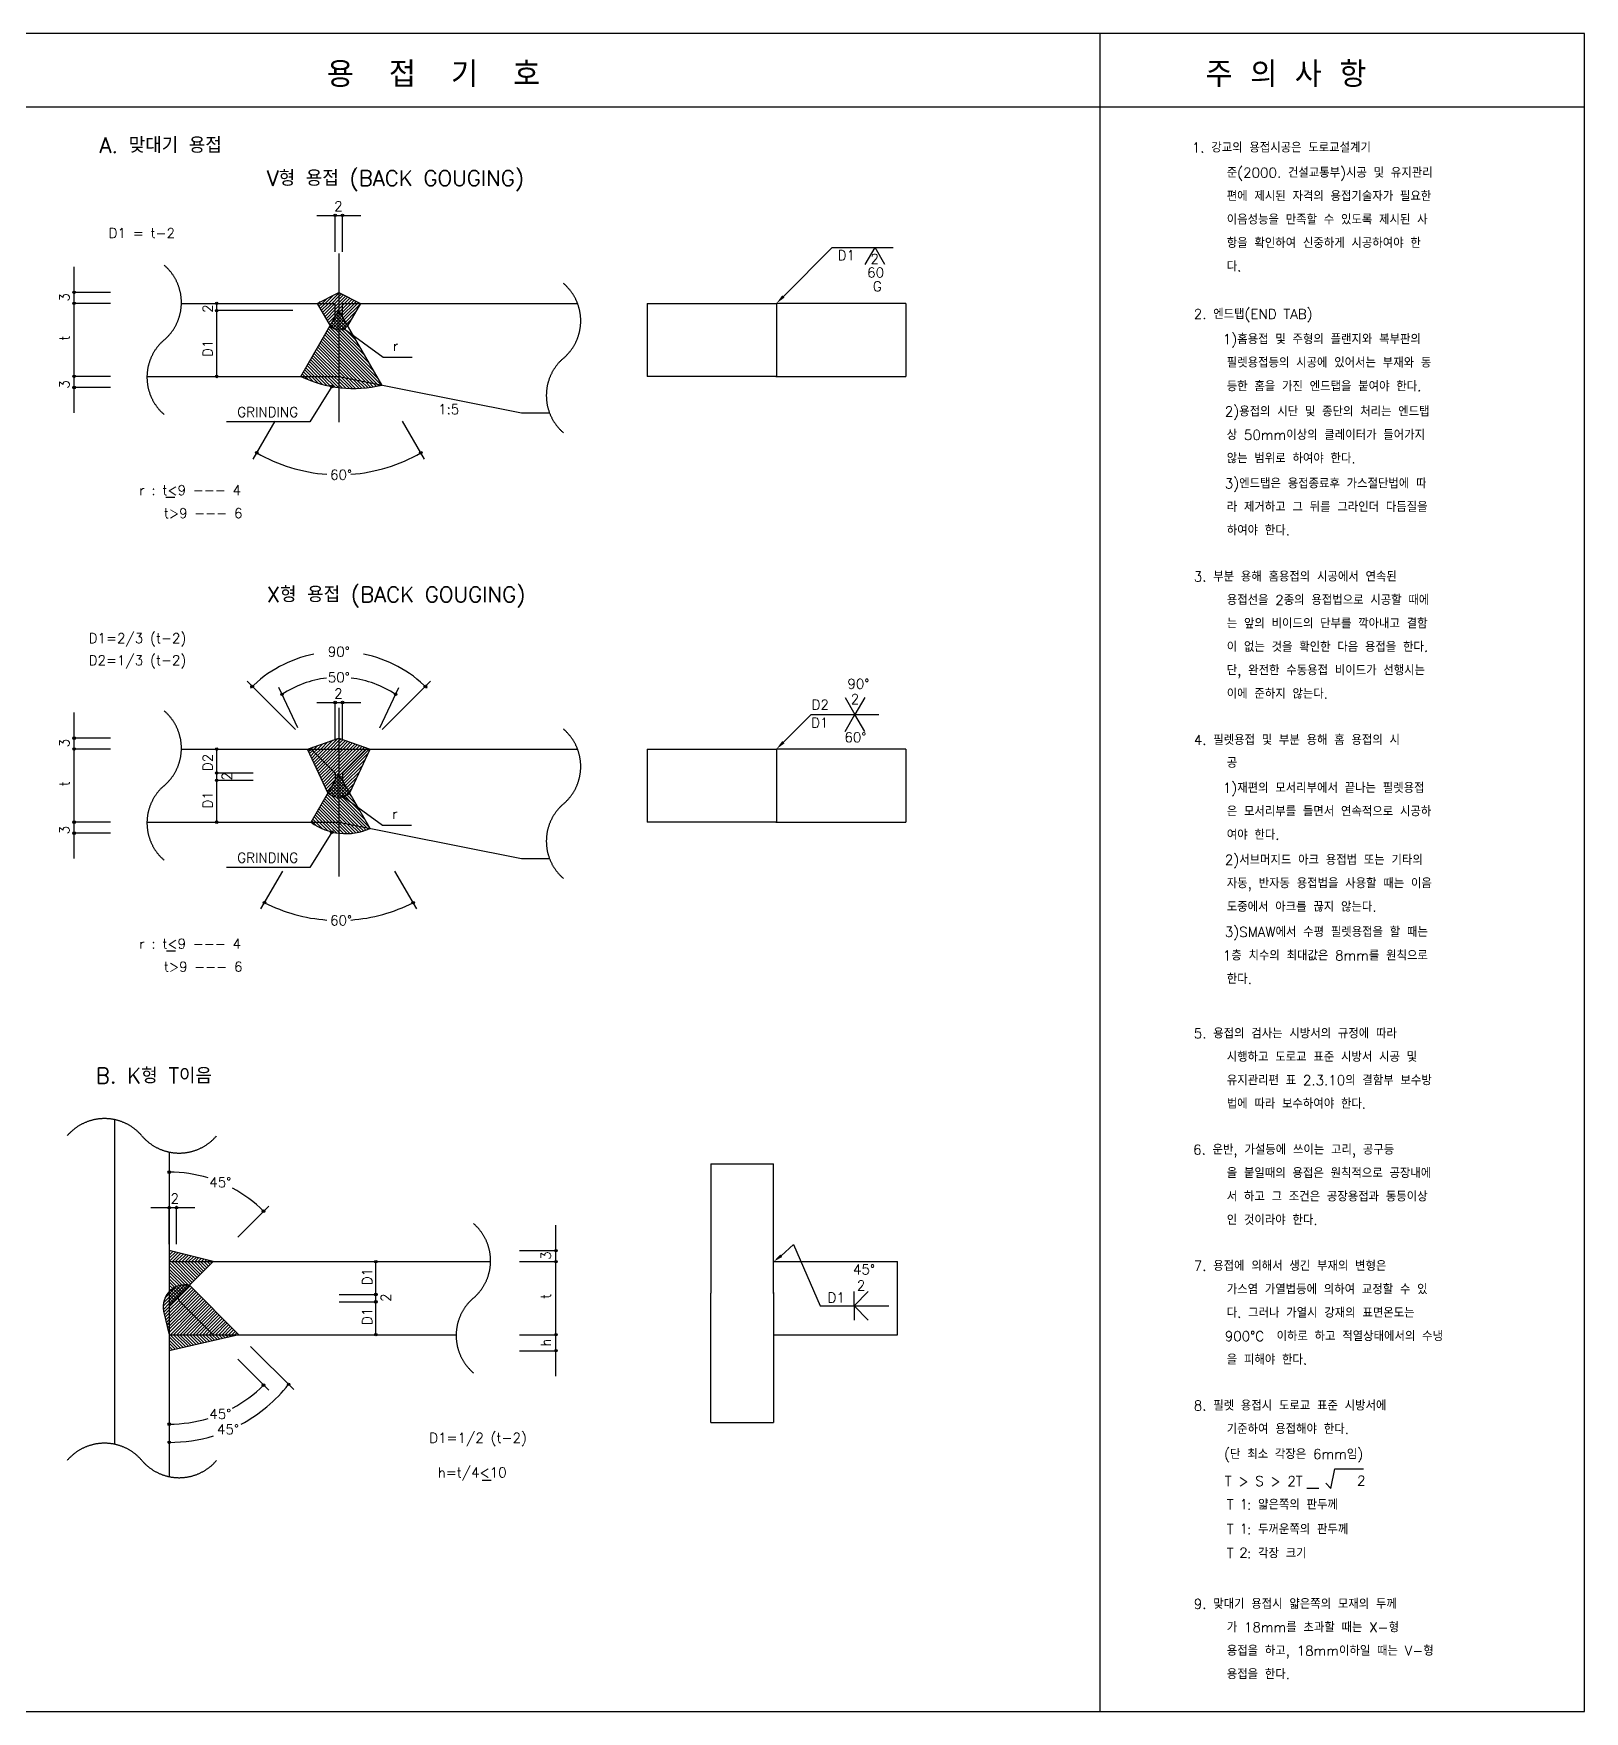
# Model space of a CAD drawing. Extents: x 1303 to 15517, y 1346 to 10534.
# Drawn here: x 7029 to 15517, y 1346 to 10534 of the extents above; entities that cross this region are included whole.
import ezdxf
from ezdxf.enums import TextEntityAlignment as Align

# ---------------------------------------------------------------- set-up
doc = ezdxf.new("R2010")
doc.units = 0
doc.header["$LTSCALE"] = 1000
doc.header["$MEASUREMENT"] = 0
doc.linetypes.add('CENTER', pattern=[2, 1.25, -0.25, 0.25, -0.25])
doc.layers.get('0').update_dxf_attribs({"linetype": 'CONTINUOUS'})
for name, color, linetype in [('1', 1, 'CONTINUOUS'), ('3', 3, 'CONTINUOUS'), ('9', 9, 'CONTINUOUS'), ('L1', 1, 'CONTINUOUS'), ('L2', 3, 'CONTINUOUS'), ('T1', 2, 'CONTINUOUS'), ('T25', 7, 'CONTINUOUS')]:
    doc.layers.add(name, color=color, linetype=linetype)
doc.styles.add('A_STANDARD', font='romans.shx', dxfattribs={"bigfont": 'ghs.shx'})
doc.styles.get("Standard").update_dxf_attribs({"font": 'romans.shx', "bigfont": 'ghs.shx'})

# ---------------------------------------------------------------- blocks, each defined once
blk = doc.blocks.new('*X12')
at = {"color": 0}
for p, q in [((221.54232, 161.2446), (221.568326, 161.270607)), ((221.54232, 161.156212), (221.639037, 161.252929)), ((221.54232, 161.067824), (221.709748, 161.235251)), ((221.54232, 160.979435), (221.780458, 161.217574)), ((221.628381, 160.977108), (221.851169, 161.199896)), ((221.71677, 160.977108), (221.92188, 161.182218)), ((221.805158, 160.977108), (221.992591, 161.16454)), ((221.893546, 160.977108), (222.063301, 161.146863)), ((221.981935, 160.977108), (222.134012, 161.129185)), ((222.070323, 160.977108), (222.204723, 161.111507)), ((222.158712, 160.977108), (222.275433, 161.09383)), ((222.2471, 160.977108), (222.346144, 161.076152)), ((222.335488, 160.977108), (222.416855, 161.058474)), ((222.423877, 160.977108), (222.487565, 161.040797)), ((222.512265, 160.977108), (222.558276, 161.023119)), ((222.600653, 160.977108), (222.628987, 161.005441)), ((222.689042, 160.977108), (222.699697, 160.987764))]:
    blk.add_line(p, q, dxfattribs=at)
blk = doc.blocks.new('*X14')
at = {"color": 0}
for p, q in [((222.128688, 160.363476), (221.54232, 160.949843)), ((222.068181, 160.335594), (221.54232, 160.861455)), ((222.172882, 160.40767), (221.603444, 160.977108)), ((222.217076, 160.451864), (221.691832, 160.977108)), ((222.26127, 160.496058), (221.78022, 160.977108)), ((222.305464, 160.540252), (221.868609, 160.977108)), ((222.349659, 160.584446), (221.956997, 160.977108)), ((222.393853, 160.628641), (222.045385, 160.977108)), ((222.438047, 160.672835), (222.133774, 160.977108)), ((222.482241, 160.717029), (222.222162, 160.977108)), ((222.526435, 160.761223), (222.31055, 160.977108)), ((222.570629, 160.805417), (222.398939, 160.977108)), ((222.614824, 160.849612), (222.487327, 160.977108)), ((222.659018, 160.893806), (222.575715, 160.977108)), ((222.703212, 160.938), (222.664104, 160.977108)), ((221.972813, 160.342574), (221.54232, 160.773066)), ((221.890636, 160.336362), (221.54232, 160.684678)), ((221.817553, 160.321057), (221.54232, 160.59629)), ((221.751541, 160.298681), (221.54232, 160.507901)), ((221.69146, 160.270373), (221.54232, 160.419513)), ((221.636633, 160.236812), (221.54232, 160.331125)), ((221.951911, 160.186699), (221.817553, 160.321057)), ((221.996105, 160.230893), (221.890636, 160.336362)), ((222.040299, 160.275087), (221.972813, 160.342574)), ((222.084494, 160.319281), (222.068181, 160.335594)), ((221.586662, 160.198395), (221.54232, 160.242736)), ((221.73094, 159.965728), (221.54232, 160.154348)), ((221.686746, 159.921534), (221.54232, 160.06596)), ((221.642552, 159.87734), (221.54232, 159.977571)), ((221.598358, 159.833146), (221.54232, 159.889183)), ((221.775134, 160.009922), (221.586662, 160.198395)), ((221.819329, 160.054116), (221.636633, 160.236812)), ((221.863523, 160.098311), (221.69146, 160.270373)), ((221.907717, 160.142505), (221.751541, 160.298681)), ((221.554163, 159.788951), (221.54232, 159.800795))]:
    blk.add_line(p, q, dxfattribs=at)
blk = doc.blocks.new('*X15')
at = {"color": 0}
for p, q in [((221.92192, 158.6257), (221.570512, 158.977108)), ((221.993777, 158.642231), (221.6589, 158.977108)), ((222.065634, 158.658762), (221.747288, 158.977108)), ((222.137492, 158.675293), (221.835677, 158.977108)), ((222.209349, 158.691824), (221.924065, 158.977108)), ((222.281206, 158.708355), (222.012453, 158.977108)), ((222.353064, 158.724886), (222.100842, 158.977108)), ((222.424921, 158.741417), (222.18923, 158.977108)), ((222.496778, 158.757948), (222.277618, 158.977108)), ((222.568636, 158.774479), (222.366007, 158.977108)), ((222.640493, 158.79101), (222.454395, 158.977108)), ((222.71235, 158.807541), (222.542783, 158.977108)), ((222.784208, 158.824072), (222.631172, 158.977108)), ((222.856065, 158.840603), (222.71956, 158.977108)), ((222.927922, 158.857134), (222.807948, 158.977108)), ((222.99978, 158.873665), (222.896337, 158.977108)), ((223.071637, 158.890196), (222.984725, 158.977108)), ((223.143494, 158.906727), (223.073114, 158.977108)), ((223.215352, 158.923258), (223.161502, 158.977108)), ((223.287209, 158.939789), (223.24989, 158.977108)), ((223.359066, 158.95632), (223.338279, 158.977108)), ((223.430924, 158.972851), (223.426667, 158.977108)), ((221.850062, 158.609169), (221.54232, 158.916911)), ((221.778205, 158.592638), (221.54232, 158.828523)), ((221.706348, 158.576107), (221.54232, 158.740134)), ((221.63449, 158.559576), (221.54232, 158.651746)), ((221.562633, 158.543045), (221.54232, 158.563358))]:
    blk.add_line(p, q, dxfattribs=at)
blk = doc.blocks.new('*X13')
at = {"color": 0}
for p, q in [((221.54232, 159.918775), (221.966035, 160.34249)), ((221.54232, 159.830387), (222.050039, 160.338106)), ((221.54232, 160.007163), (221.867742, 160.332585)), ((221.376938, 159.753393), (221.54232, 159.918775)), ((221.386843, 159.851686), (221.54232, 160.007163)), ((221.42509, 159.978321), (221.54232, 160.095552)), ((221.54232, 160.095552), (221.741107, 160.294339)), ((221.54232, 159.741998), (221.783955, 159.983633)), ((221.54232, 159.65361), (221.804639, 159.915929)), ((221.54232, 159.565222), (221.848263, 159.871165)), ((221.783955, 159.983633), (222.113428, 160.313107)), ((221.804639, 159.915929), (222.157623, 160.268912)), ((221.848263, 159.871165), (222.201817, 160.224718)), ((221.892458, 159.826971), (222.246011, 160.180524)), ((221.936652, 159.782777), (222.290205, 160.13633)), ((221.980846, 159.738582), (222.334399, 160.092136)), ((222.02504, 159.694388), (222.378594, 160.047942)), ((222.069234, 159.650194), (222.422788, 160.003747)), ((222.113428, 159.606), (222.466982, 159.959553)), ((222.157623, 159.561806), (222.511176, 159.915359)), ((222.201817, 159.517611), (222.55537, 159.871165)), ((221.381323, 159.669389), (221.54232, 159.830387)), ((221.395506, 159.595184), (221.54232, 159.741998)), ((221.412471, 159.523761), (221.54232, 159.65361)), ((221.429437, 159.452338), (221.54232, 159.565222)), ((221.446402, 159.380915), (221.54232, 159.476833)), ((221.54232, 159.476833), (221.892458, 159.826971)), ((221.54232, 159.388445), (221.936652, 159.782777)), ((221.54232, 159.300057), (221.980846, 159.738582)), ((221.54232, 159.211668), (222.02504, 159.694388)), ((221.54232, 159.12328), (222.069234, 159.650194)), ((221.54232, 159.034892), (222.113428, 159.606)), ((221.572925, 158.977108), (222.157623, 159.561806)), ((221.661313, 158.977108), (222.201817, 159.517611)), ((221.749702, 158.977108), (222.246011, 159.473417)), ((221.83809, 158.977108), (222.290205, 159.429223)), ((222.246011, 159.473417), (222.599564, 159.826971)), ((222.290205, 159.429223), (222.643759, 159.782777)), ((222.334399, 159.385029), (222.687953, 159.738582)), ((222.378594, 159.340835), (222.732147, 159.694388)), ((222.422788, 159.296641), (222.776341, 159.650194)), ((222.466982, 159.252446), (222.820535, 159.606)), ((222.511176, 159.208252), (222.864729, 159.561806)), ((222.55537, 159.164058), (222.908924, 159.517611)), ((222.599564, 159.119864), (222.953118, 159.473417)), ((222.643759, 159.07567), (222.997312, 159.429223)), ((221.463367, 159.309492), (221.54232, 159.388445)), ((221.480333, 159.238069), (221.54232, 159.300057)), ((221.497298, 159.166646), (221.54232, 159.211668)), ((221.514264, 159.095223), (221.54232, 159.12328)), ((221.531229, 159.0238), (221.54232, 159.034892)), ((221.926478, 158.977108), (222.334399, 159.385029)), ((222.014867, 158.977108), (222.378594, 159.340835)), ((222.103255, 158.977108), (222.422788, 159.296641)), ((222.191644, 158.977108), (222.466982, 159.252446)), ((222.280032, 158.977108), (222.511176, 159.208252)), ((222.36842, 158.977108), (222.55537, 159.164058)), ((222.456809, 158.977108), (222.599564, 159.119864)), ((222.545197, 158.977108), (222.643759, 159.07567)), ((222.633585, 158.977108), (222.687953, 159.031476)), ((222.687953, 159.031476), (223.041506, 159.385029)), ((222.721974, 158.977108), (222.732147, 158.987281)), ((222.732147, 158.987281), (223.0857, 159.340835)), ((222.810362, 158.977108), (223.129894, 159.296641)), ((222.89875, 158.977108), (223.174089, 159.252446)), ((222.987139, 158.977108), (223.218283, 159.208252)), ((223.075527, 158.977108), (223.262477, 159.164058)), ((223.163915, 158.977108), (223.306671, 159.119864)), ((223.252304, 158.977108), (223.350865, 159.07567)), ((223.340692, 158.977108), (223.39506, 159.031476)), ((223.42908, 158.977108), (223.439254, 158.987281))]:
    blk.add_line(p, q, dxfattribs=at)
blk = doc.blocks.new('*X10')
at = {"color": 0}
for p, q in [((225.961359, 171.821988), (225.929609, 171.853738)), ((226.079852, 171.703495), (225.961359, 171.821988)), ((225.961359, 171.026493), (225.638438, 171.349415)), ((225.738249, 171.337992), (225.67079, 171.40545)), ((225.879915, 171.284714), (225.703143, 171.461486)), ((225.961359, 171.291658), (225.735495, 171.517522)), ((225.961359, 171.380046), (225.767847, 171.573558)), ((225.961359, 171.468435), (225.8002, 171.629594)), ((225.961359, 171.556823), (225.832552, 171.68563)), ((225.961359, 171.645211), (225.864904, 171.741666)), ((225.961359, 171.7336), (225.897257, 171.797702)), ((226.200593, 171.494366), (225.961359, 171.7336)), ((226.234332, 171.372239), (225.961359, 171.645211)), ((226.18177, 171.336412), (225.961359, 171.556823)), ((226.122189, 171.307605), (225.961359, 171.468435)), ((226.04393, 171.297476), (225.961359, 171.380046)), ((226.321334, 171.285237), (226.234332, 171.372239)), ((225.688598, 170.592148), (225.379619, 170.901127)), ((225.776986, 170.592148), (225.411971, 170.957163)), ((225.865375, 170.592148), (225.444324, 171.013199)), ((225.953763, 170.592148), (225.476676, 171.069235)), ((225.961359, 170.67294), (225.509028, 171.125271)), ((225.961359, 170.761328), (225.541381, 171.181307)), ((225.961359, 170.849716), (225.573733, 171.237343)), ((225.961359, 170.938105), (225.606085, 171.293379)), ((225.961359, 171.114881), (225.738249, 171.337992)), ((225.961359, 171.20327), (225.879915, 171.284714)), ((225.975688, 171.27733), (225.961359, 171.291658)), ((226.725262, 170.439367), (225.961359, 171.20327)), ((226.614776, 170.461464), (225.961359, 171.114881)), ((226.504291, 170.483561), (225.961359, 171.026493)), ((226.393805, 170.505659), (225.961359, 170.938105)), ((226.804297, 170.448721), (225.975688, 171.27733)), ((226.683556, 170.65785), (226.083076, 171.258329)), ((226.289584, 171.14021), (226.122189, 171.307605)), ((226.442074, 171.076108), (226.18177, 171.336412)), ((226.562815, 170.866979), (226.289584, 171.14021)), ((225.246656, 170.592148), (225.217857, 170.620947)), ((225.337056, 170.501748), (225.246656, 170.592148)), ((225.335044, 170.592148), (225.250209, 170.676983)), ((225.423433, 170.592148), (225.282562, 170.733019)), ((225.511821, 170.592148), (225.314914, 170.789055)), ((225.518061, 170.409131), (225.335044, 170.592148)), ((225.600209, 170.592148), (225.347266, 170.845091)), ((225.660347, 170.355234), (225.423433, 170.592148)), ((225.755279, 170.348689), (225.511821, 170.592148)), ((225.89425, 170.298107), (225.600209, 170.592148)), ((225.961359, 170.319386), (225.688598, 170.592148)), ((225.961359, 170.407775), (225.776986, 170.592148)), ((225.961359, 170.496163), (225.865375, 170.592148)), ((225.961359, 170.584551), (225.953763, 170.592148)), ((226.28332, 170.527756), (225.961359, 170.849716)), ((226.172835, 170.549853), (225.961359, 170.761328)), ((226.062349, 170.57195), (225.961359, 170.67294)), ((226.265741, 170.280169), (225.961359, 170.584551)), ((226.180873, 170.276649), (225.961359, 170.496163)), ((226.346572, 170.287727), (226.062349, 170.57195)), ((226.423844, 170.298843), (226.172835, 170.549853)), ((226.497929, 170.313147), (226.28332, 170.527756)), ((226.569117, 170.330347), (226.393805, 170.505659)), ((226.637642, 170.350211), (226.504291, 170.483561)), ((226.703693, 170.372548), (226.614776, 170.461464)), ((226.767425, 170.397204), (226.725262, 170.439367)), ((226.091326, 170.277808), (225.961359, 170.407775)), ((225.996214, 170.284532), (225.961359, 170.319386))]:
    blk.add_line(p, q, dxfattribs=at)
blk = doc.blocks.new('*X11')
at = {"color": 0}
for p, q in [((225.376858, 172.592148), (225.523522, 172.738811)), ((225.465246, 172.592148), (225.659548, 172.78645)), ((225.553635, 172.592148), (225.795575, 172.834088)), ((225.642023, 172.592148), (225.931602, 172.881726)), ((225.730412, 172.592148), (225.961359, 172.823096)), ((225.8188, 172.592148), (225.961359, 172.734707)), ((225.961359, 172.823096), (226.012501, 172.874237)), ((225.961359, 172.734707), (226.077964, 172.851311)), ((225.961359, 172.646319), (226.143426, 172.828386)), ((225.995577, 172.592148), (226.208889, 172.80546)), ((226.083965, 172.592148), (226.274351, 172.782534)), ((226.172353, 172.592148), (226.339814, 172.759608)), ((226.260742, 172.592148), (226.405276, 172.736682)), ((225.106949, 172.587404), (225.111693, 172.592148)), ((225.111693, 172.592148), (225.115442, 172.595897)), ((225.135058, 172.527125), (225.200081, 172.592148)), ((225.163167, 172.466845), (225.246604, 172.550282)), ((225.191276, 172.406565), (225.290798, 172.506087)), ((225.200081, 172.592148), (225.251469, 172.643535)), ((225.219385, 172.346286), (225.334992, 172.461893)), ((225.246604, 172.550282), (225.28847, 172.592148)), ((225.247494, 172.286006), (225.379186, 172.417699)), ((225.275602, 172.225727), (225.42338, 172.373505)), ((225.28847, 172.592148), (225.387495, 172.691173)), ((225.290798, 172.506087), (225.376858, 172.592148)), ((225.303711, 172.165447), (225.467574, 172.329311)), ((225.33182, 172.105168), (225.511769, 172.285117)), ((225.334992, 172.461893), (225.465246, 172.592148)), ((225.379186, 172.417699), (225.553635, 172.592148)), ((225.42338, 172.373505), (225.642023, 172.592148)), ((225.467574, 172.329311), (225.730412, 172.592148)), ((225.511769, 172.285117), (225.8188, 172.592148)), ((225.555963, 172.240922), (225.907188, 172.592148)), ((225.600157, 172.196728), (225.961359, 172.55793)), ((225.644351, 172.152534), (225.961359, 172.469542)), ((225.688545, 172.10834), (225.961359, 172.381154)), ((225.73274, 172.064146), (225.961359, 172.292765)), ((225.907188, 172.592148), (225.961359, 172.646319)), ((225.961359, 172.115989), (226.437518, 172.592148)), ((225.961359, 172.204377), (226.34913, 172.592148)), ((225.961359, 172.292765), (226.260742, 172.592148)), ((225.961359, 172.381154), (226.172353, 172.592148)), ((225.961359, 172.469542), (226.083965, 172.592148)), ((225.961359, 172.55793), (225.995577, 172.592148)), ((225.961359, 172.0276), (226.525907, 172.592148)), ((225.961359, 171.939212), (226.614295, 172.592148)), ((225.982555, 171.872019), (226.702683, 172.592148)), ((226.061359, 171.862435), (226.791072, 172.592148)), ((226.061359, 171.774047), (226.764265, 172.476952)), ((226.079612, 171.703911), (226.687036, 172.311336)), ((226.34913, 172.592148), (226.470739, 172.713757)), ((226.437518, 172.592148), (226.536201, 172.690831)), ((226.525907, 172.592148), (226.601664, 172.667905)), ((226.614295, 172.592148), (226.667126, 172.644979)), ((226.702683, 172.592148), (226.732589, 172.622053)), ((226.791072, 172.592148), (226.798051, 172.599127)), ((225.359929, 172.044888), (225.555963, 172.240922)), ((225.388038, 171.984609), (225.600157, 172.196728)), ((225.416146, 171.924329), (225.644351, 172.152534)), ((225.444255, 171.86405), (225.688545, 172.10834)), ((225.472364, 171.80377), (225.73274, 172.064146)), ((225.500473, 171.743491), (225.776934, 172.019951)), ((225.528582, 171.683211), (225.821128, 171.975757)), ((225.55669, 171.622931), (225.861359, 171.9276)), ((225.584799, 171.562652), (225.861359, 171.839212)), ((225.776934, 172.019951), (225.961359, 172.204377)), ((225.821128, 171.975757), (225.961359, 172.115989)), ((225.861359, 171.9276), (225.961359, 172.0276)), ((225.861359, 171.839212), (225.961359, 171.939212)), ((225.882257, 171.771721), (225.961359, 171.850824)), ((225.961359, 171.850824), (225.982555, 171.872019)), ((225.961359, 171.762435), (226.014907, 171.815983)), ((226.014907, 171.815983), (226.061359, 171.862435)), ((226.111964, 171.647875), (226.609808, 172.145719)), ((226.144317, 171.591839), (226.53258, 171.980102)), ((226.176669, 171.535803), (226.455351, 171.814486)), ((225.612908, 171.502372), (225.861359, 171.750824)), ((225.641017, 171.442093), (225.761516, 171.562592)), ((225.672648, 171.385336), (225.961359, 171.674047)), ((225.723068, 171.347367), (225.961359, 171.585659)), ((225.761516, 171.562592), (225.961359, 171.762435)), ((225.780263, 171.316174), (225.961359, 171.49727)), ((225.845211, 171.292733), (225.961359, 171.408882)), ((225.861359, 171.750824), (225.882257, 171.771721)), ((225.961359, 171.674047), (226.04726, 171.759947)), ((225.961359, 171.585659), (226.079612, 171.703911)), ((225.961359, 171.49727), (226.111964, 171.647875)), ((225.961359, 171.408882), (226.144317, 171.591839)), ((225.961359, 171.320494), (226.176669, 171.535803)), ((226.008934, 171.27968), (226.209022, 171.479767)), ((226.04726, 171.759947), (226.061359, 171.774047)), ((226.127293, 171.309651), (226.241374, 171.423731)), ((226.209022, 171.479767), (226.378123, 171.648869)), ((226.241374, 171.423731), (226.300895, 171.483252)), ((225.919921, 171.279055), (225.961359, 171.320494))]:
    blk.add_line(p, q, dxfattribs=at)
blk = doc.blocks.new('*X8')
at = {"color": 0}
for p, q in [((225.385234, 184.798116), (225.414144, 184.827026)), ((225.414144, 184.827026), (225.460864, 184.873746)), ((225.417587, 184.74208), (225.502533, 184.827026)), ((225.449939, 184.686044), (225.590921, 184.827026)), ((225.482291, 184.630008), (225.679309, 184.827026)), ((225.502533, 184.827026), (225.639809, 184.964302)), ((225.514644, 184.573972), (225.767698, 184.827026)), ((225.546996, 184.517936), (225.856086, 184.827026)), ((225.579349, 184.4619), (225.861359, 184.743911)), ((225.590921, 184.827026), (225.818754, 185.054859)), ((225.679309, 184.827026), (225.961359, 185.109076)), ((225.767698, 184.827026), (225.961359, 185.020687)), ((225.856086, 184.827026), (225.961359, 184.932299)), ((225.861359, 184.743911), (225.961359, 184.843911)), ((225.861359, 184.655522), (225.961359, 184.755522)), ((225.861359, 184.567134), (225.961359, 184.667134)), ((225.961359, 185.109076), (225.973278, 185.120994)), ((225.961359, 185.020687), (226.031966, 185.091294)), ((225.961359, 184.932299), (226.090655, 185.061595)), ((225.961359, 184.843911), (226.149343, 185.031895)), ((225.961359, 184.755522), (226.208032, 185.002195)), ((225.961359, 184.667134), (226.061359, 184.767134)), ((225.979031, 184.596417), (226.061359, 184.678746)), ((226.061359, 184.678746), (226.209639, 184.827026)), ((226.061359, 184.767134), (226.121251, 184.827026)), ((226.061359, 184.590357), (226.298028, 184.827026)), ((226.061359, 184.501969), (226.386416, 184.827026)), ((226.076088, 184.42831), (226.474804, 184.827026)), ((226.108441, 184.372274), (226.541858, 184.805691)), ((226.121251, 184.827026), (226.26672, 184.972495)), ((226.209639, 184.827026), (226.325409, 184.942795)), ((226.298028, 184.827026), (226.384097, 184.913095)), ((226.386416, 184.827026), (226.442786, 184.883396)), ((226.474804, 184.827026), (226.501474, 184.853696)), ((225.611701, 184.405864), (225.861359, 184.655522)), ((225.644053, 184.349828), (225.861359, 184.567134)), ((225.676406, 184.293792), (225.861359, 184.478746)), ((225.708758, 184.237756), (225.774667, 184.303665)), ((225.747369, 184.187979), (225.961359, 184.401969)), ((225.774667, 184.303665), (225.961359, 184.490357)), ((225.797692, 184.149913), (225.961359, 184.313581)), ((225.857717, 184.12155), (225.961359, 184.225192)), ((225.861359, 184.478746), (225.895408, 184.512794)), ((225.895408, 184.512794), (225.961359, 184.578746)), ((225.961359, 184.578746), (225.979031, 184.596417)), ((225.961359, 184.490357), (226.011383, 184.540382)), ((225.961359, 184.401969), (226.043736, 184.484346)), ((225.961359, 184.313581), (226.076088, 184.42831)), ((225.961359, 184.225192), (226.108441, 184.372274)), ((225.961359, 184.136804), (226.140793, 184.316238)), ((226.011383, 184.540382), (226.061359, 184.590357)), ((226.043736, 184.484346), (226.061359, 184.501969)), ((226.074065, 184.161121), (226.173145, 184.260202)), ((226.140793, 184.316238), (226.421117, 184.596562)), ((226.173145, 184.260202), (226.300376, 184.387433)), ((225.930099, 184.105544), (225.961359, 184.136804)), ((226.023036, 184.110092), (226.07079, 184.157846))]:
    blk.add_line(p, q, dxfattribs=at)
blk = doc.blocks.new('*X9')
at = {"color": 0}
for p, q in [((225.860267, 184.120672), (225.739019, 184.241921)), ((225.961359, 184.107968), (225.771371, 184.297957)), ((225.961359, 184.196357), (225.803724, 184.353993)), ((225.961359, 184.284745), (225.836076, 184.410029)), ((225.961359, 184.373134), (225.868428, 184.466065)), ((225.961359, 184.461522), (225.900781, 184.522101)), ((225.961359, 184.54991), (225.933133, 184.578136)), ((226.066701, 184.444568), (225.961359, 184.54991)), ((226.187442, 184.235439), (225.961359, 184.461522)), ((226.159923, 184.17457), (225.961359, 184.373134)), ((226.080509, 184.165595), (225.961359, 184.284745)), ((225.961359, 183.312473), (225.4802, 183.793633)), ((225.961359, 183.400862), (225.512552, 183.849669)), ((225.961359, 183.48925), (225.544904, 183.905705)), ((225.961359, 183.577638), (225.577257, 183.961741)), ((225.961359, 183.666027), (225.609609, 184.017777)), ((225.961359, 183.754415), (225.641962, 184.073813)), ((225.961359, 183.842803), (225.674314, 184.129849)), ((225.961359, 183.931192), (225.706666, 184.185885)), ((225.961359, 184.01958), (225.860267, 184.120672)), ((226.042961, 184.114755), (225.961359, 184.196357)), ((225.965316, 184.104012), (225.961359, 184.107968)), ((226.791146, 183.189794), (225.961359, 184.01958)), ((226.911886, 182.980665), (225.961359, 183.931192)), ((227.032627, 182.771536), (225.961359, 183.842803)), ((227.120596, 182.595178), (225.961359, 183.754415)), ((226.670405, 183.398923), (225.965316, 184.104012)), ((226.549664, 183.608052), (226.042961, 184.114755)), ((226.428923, 183.817181), (226.148655, 184.09745)), ((225.651312, 182.827026), (225.189028, 183.289309)), ((225.7397, 182.827026), (225.221381, 183.345345)), ((225.828088, 182.827026), (225.253733, 183.401381)), ((225.916477, 182.827026), (225.286085, 183.457417)), ((225.961359, 182.870532), (225.318438, 183.513453)), ((225.961359, 182.95892), (225.35079, 183.569489)), ((225.961359, 183.047308), (225.383143, 183.625525)), ((225.961359, 183.135697), (225.415495, 183.681561)), ((225.961359, 183.224085), (225.447847, 183.737597)), ((227.01011, 182.617276), (225.961359, 183.666027)), ((226.899625, 182.639373), (225.961359, 183.577638)), ((226.78914, 182.66147), (225.961359, 183.48925)), ((226.678654, 182.683567), (225.961359, 183.400862)), ((226.568169, 182.705664), (225.961359, 183.312473)), ((224.944205, 182.827026), (224.930209, 182.841021)), ((224.963991, 182.80724), (224.944205, 182.827026)), ((225.032593, 182.827026), (224.962562, 182.897057)), ((225.120982, 182.827026), (224.994914, 182.953093)), ((225.20937, 182.827026), (225.027266, 183.009129)), ((225.119959, 182.73966), (225.032593, 182.827026)), ((225.297758, 182.827026), (225.059619, 183.065165)), ((225.386147, 182.827026), (225.091971, 183.121201)), ((225.261784, 182.686223), (225.120982, 182.827026)), ((225.474535, 182.827026), (225.124324, 183.177237)), ((225.562923, 182.827026), (225.156676, 183.233273)), ((225.393233, 182.643162), (225.20937, 182.827026)), ((225.516609, 182.608175), (225.297758, 182.827026)), ((225.633441, 182.579731), (225.386147, 182.827026)), ((225.737557, 182.564004), (225.474535, 182.827026)), ((225.851514, 182.538435), (225.562923, 182.827026)), ((225.954157, 182.52418), (225.651312, 182.827026)), ((225.961359, 182.605367), (225.7397, 182.827026)), ((225.961359, 182.693755), (225.828088, 182.827026)), ((225.961359, 182.782143), (225.916477, 182.827026)), ((226.457683, 182.727761), (225.961359, 183.224085)), ((226.347198, 182.749858), (225.961359, 183.135697)), ((226.236712, 182.771955), (225.961359, 183.047308)), ((226.126227, 182.794052), (225.961359, 182.95892)), ((226.015742, 182.816149), (225.961359, 182.870532)), ((226.242039, 182.501463), (225.961359, 182.782143)), ((226.149074, 182.50604), (225.961359, 182.693755)), ((226.053217, 182.513509), (225.961359, 182.605367)), ((226.33237, 182.499521), (226.015742, 182.816149)), ((226.420283, 182.499996), (226.126227, 182.794052)), ((226.505961, 182.502706), (226.236712, 182.771955)), ((226.589562, 182.507494), (226.347198, 182.749858)), ((226.671222, 182.514222), (226.457683, 182.727761)), ((226.751059, 182.522773), (226.568169, 182.705664)), ((226.829178, 182.533043), (226.678654, 182.683567)), ((226.905669, 182.54494), (226.78914, 182.66147)), ((226.980615, 182.558383), (226.899625, 182.639373)), ((227.054087, 182.573299), (227.01011, 182.617276)), ((227.126152, 182.589623), (227.120596, 182.595178))]:
    blk.add_line(p, q, dxfattribs=at)

msp = doc.modelspace()

# ---------------------------------------------------------------- linework, layer by layer
for p, q in [((15517.4, 10533.6), (1302.6, 10533.6)), ((12866.6, 1346.4), (12866.6, 10533.6)), ((15517.4, 1346.4), (15517.4, 10533.6)), ((1302.6, 10132.1), (15517.4, 10132.1)), ((1302.6, 1346.4), (15517.4, 1346.4))]:
    msp.add_line(p, q)
at = {"layer": '1'}
for p, q in [((11132.6, 9093.9), (11400.3, 9361.5)), ((11400.3, 9361.5, -6.3), (11733.5, 9361.5, -6.3)), ((11581.2, 9268.2, -6.3), (11635.1, 9361.5, -6.3)), ((11689, 9268.2, -6.3), (11635.1, 9361.5, -6.3)), ((11470.3, 6898.5), (11524.2, 6805.2)), ((11578.1, 6898.5), (11524.2, 6805.2)), ((11132.6, 6653.6), (11284.3, 6805.2)), ((11284.3, 6805.2), (11654.4, 6805.2)), ((11470.3, 6711.9), (11524.2, 6805.2)), ((11578.1, 6711.9), (11524.2, 6805.2)), ((7671.4, 4105.2, 4.7), (7911.4, 4105.2, 4.7)), ((7771.4, 3905.2, 4.7), (7771.4, 4105.2, 4.7)), ((7811.4, 3905.2, 4.7), (7811.4, 4105.2, 4.7)), ((8146.1, 3944.1, 4.7), (8315.8, 4113.8, 4.7)), ((9888.1, 3182.4, 4.7), (9888.1, 4009.4, 4.7)), ((9688.1, 3869.4, 4.7), (9888.1, 3869.4, 4.7)), ((11121.3, 3841.7, -1.6), (11188.1, 3904, -1.6)), ((11188.1, 3904, -1.6), (11334.2, 3567.3, -1.6)), ((8902, 3409.4, 4.7), (8902, 3809.4, 4.7)), ((9688.1, 3809.4, 4.7), (9888.1, 3809.4, 4.7)), ((8702, 3629.4, 4.7), (8902, 3629.4, 4.7)), ((8702, 3589.4, 4.7), (8902, 3589.4, 4.7)), ((11519.5, 3567.3, -1.6), (11519.5, 3645, -1.6)), ((11519.5, 3567.3, -1.6), (11597.3, 3645, -1.6)), ((11334.2, 3567.3, -1.6), (11710.1, 3567.3, -1.6)), ((11519.5, 3567.3, -1.6), (11519.5, 3489.5, -1.6)), ((11519.5, 3567.3, -1.6), (11597.3, 3489.5, -1.6)), ((9688.1, 3409.4, 4.7), (9888.1, 3409.4, 4.7)), ((8216.8, 3345.4, 4.7), (8453.2, 3109.1, 4.7)), ((9688.1, 3321.7, 4.7), (9888.1, 3321.7, 4.7)), ((8146.1, 3274.7, 4.7), (8315.8, 3105, 4.7))]:
    msp.add_line(p, q, dxfattribs=at)
at = {"layer": '1', "color": 4}
msp.add_line((13997.8, 2569.3, 14.1), (14063.7, 2569.3, 14.1), dxfattribs=at)
at = {"layer": '1', "color": 4, "elevation": 14.1}
msp.add_lwpolyline([(14102.8, 2597.1), (14129.7, 2568), (14151, 2675.6), (14307.6, 2675.6)], dxfattribs=at)
at = {"layer": '1'}
for centre, radius in [((7771.4, 4299.3, 4.7), 7), ((7771.4, 4299.3, 4.7), 3.5), ((7771.4, 4105.2, 4.7), 7), ((7771.4, 4105.2, 4.7), 3.5), ((7811.4, 4105.2, 4.7), 7), ((7811.4, 4105.2, 4.7), 3.5), ((8287.5, 4085.5, 4.7), 7), ((8287.5, 4085.5, 4.7), 3.5), ((9888.1, 3869.4, 4.7), 7), ((9888.1, 3869.4, 4.7), 3.5), ((8902, 3809.4, 4.7), 7), ((8902, 3809.4, 4.7), 3.5), ((9888.1, 3809.4, 4.7), 7), ((9888.1, 3809.4, 4.7), 3.5), ((8902, 3629.4, 4.7), 7), ((8902, 3589.4, 4.7), 7), ((8902, 3629.4, 4.7), 3.5), ((8902, 3589.4, 4.7), 3.5), ((8902, 3409.4, 4.7), 7), ((8902, 3409.4, 4.7), 3.5), ((9888.1, 3409.4, 4.7), 7), ((9888.1, 3409.4, 4.7), 3.5), ((9888.1, 3321.7, 4.7), 7), ((9888.1, 3321.7, 4.7), 3.5), ((8287.5, 3133.3, 4.7), 7), ((8287.5, 3133.3, 4.7), 3.5), ((8424.7, 3137.6, 4.7), 7), ((8424.7, 3137.6, 4.7), 3.5), ((7771.4, 2919.5, 4.7), 7), ((7771.4, 2919.5, 4.7), 3.5), ((7771.4, 2819.5, 4.7), 7), ((7771.4, 2819.5, 4.7), 3.5)]:
    msp.add_circle(centre, radius, dxfattribs=at)
for centre, radius, start, end in [((7771.4, 3569.4, 4.7), 729.9, 73.07324, 90), ((7771.4, 3569.4, 4.7), 729.9, 45, 61.69157), ((7771.4, 3649.4, 4.7), 729.9, 298.30843, 315), ((7771.4, 3649.4, 4.7), 829.9, 298.30843, 321.92088), ((7771.4, 3649.4, 4.7), 729.9, 270, 286.92676), ((7771.4, 3649.4, 4.7), 829.9, 270, 286.92676)]:
    msp.add_arc(centre, radius, start, end, dxfattribs=at)
for points in [[(11138.9, 9087.6), (11126.4, 9100.2), (11095, 9056.3)], [(11138.9, 6647.3), (11126.4, 6659.8), (11095, 6615.9)], [(11126.7, 3834.7, -1.6), (11115.9, 3848.8, -1.6), (11079, 3809.4, -1.6)]]:
    msp.add_solid(points, dxfattribs=at)
at = {"layer": '3', "color": 2}
for p, q in [((7837.9, 9056.3), (8679.4, 9056.3)), ((8719.4, 9056.3), (10006.1, 9056.3)), ((10387.2, 9056.3), (10387.2, 8656.3)), ((10387.2, 9056.3), (11095, 9056.3)), ((11802.8, 9056.3), (11095, 9056.3)), ((11095, 9056.3), (11095, 8656.3)), ((11802.8, 9056.3), (11802.8, 8656.3)), ((7649.5, 8656.3), (8699.4, 8656.3)), ((8699.4, 8656.3), (9699.4, 8456.3)), ((11098, 8656.3), (10387.2, 8656.3)), ((11092, 8656.3), (11802.8, 8656.3)), ((9699.4, 8456.3), (9852.8, 8456.3)), ((7837.9, 6615.9), (10006.1, 6615.9)), ((10387.2, 6615.9), (10387.2, 6215.9)), ((10387.2, 6615.9), (11095, 6615.9)), ((11802.8, 6615.9), (11095, 6615.9)), ((11095, 6615.9), (11095, 6215.9)), ((11802.8, 6615.9), (11802.8, 6215.9)), ((7649.5, 6215.9), (8699.4, 6215.9)), ((8699.4, 6215.9), (9699.4, 6015.9)), ((11098, 6215.9), (10387.2, 6215.9)), ((11092, 6215.9), (11802.8, 6215.9)), ((9699.4, 6015.9), (9852.8, 6015.9)), ((7471.4, 4586.7, 4.7), (7471.4, 2809.4, 4.7)), ((7771.4, 4409.4, 4.7), (7771.4, 2632, 4.7)), ((10735.2, 4344.8, 4.7), (10735.2, 3637, 4.7)), ((10735.2, 4344.8, 4.7), (11079, 4344.8, 4.7)), ((11079, 3634, 4.7), (11079, 4344.8, 4.7)), ((7771.4, 3809.4, 4.7), (9530, 3809.4, 4.7)), ((11079, 3809.4, 4.7), (11757, 3809.4, 4.7)), ((11757, 3409.4, 4.7), (11757, 3809.4, 4.7)), ((10735.2, 2929.2, 4.7), (10735.2, 3637, 4.7)), ((11079, 3640, 4.7), (11079, 2929.2, 4.7)), ((7771.4, 3409.4, 4.7), (9341.6, 3409.4, 4.7)), ((11079, 3409.4, 4.7), (11757, 3409.4, 4.7)), ((10735.2, 2929.2, 4.7), (11079, 2929.2, 4.7))]:
    msp.add_line(p, q, dxfattribs=at)
at = {"layer": 'L1'}
for p, q in [((8579.4, 9538.2), (8819.4, 9538.2)), ((8679.4, 9338.2), (8679.4, 9538.2)), ((8719.4, 9338.2), (8719.4, 9538.2)), ((7250.3, 8456.3), (7250.3, 9256.3)), ((7450.3, 9116.3), (7250.3, 9116.3)), ((7450.3, 9056.3), (7250.3, 9056.3)), ((8031.1, 8656.3), (8031.1, 9056.3)), ((8447.2, 9016.3), (8031.1, 9016.3)), ((8726.6, 8917.8), (8942.6, 8761.3)), ((8942.6, 8761.3), (9100.5, 8761.3)), ((7450.3, 8656.3), (7250.3, 8656.3)), ((7450.3, 8595.5), (7250.3, 8595.5)), ((8661.2, 8601.3), (8540.1, 8408.5)), ((8540.1, 8408.5), (8085, 8408.5)), ((8230.2, 8203.6), (8350.2, 8411.5)), ((9168.6, 8203.6), (9048.6, 8411.5)), ((8461.9, 6722.1), (8197.2, 6986.9)), ((8937, 6722.1), (9201.7, 6986.9)), ((8474.3, 6731.3), (8371.3, 6952.1)), ((8924.5, 6731.3), (9027.5, 6952.1)), ((7250.3, 6015.9), (7250.3, 6815.9)), ((8579.4, 6870.7), (8819.4, 6870.7)), ((8679.4, 6670.7), (8679.4, 6870.7)), ((8719.4, 6670.7), (8719.4, 6870.7)), ((7450.3, 6675.9), (7250.3, 6675.9)), ((7450.3, 6615.9), (7250.3, 6615.9)), ((8031.1, 6215.9), (8031.1, 6615.9)), ((8231.1, 6484.6), (8031.1, 6484.6)), ((8231.1, 6444.6), (8031.1, 6444.6)), ((8722.9, 6356.1), (8938.9, 6199.6)), ((7450.3, 6215.9), (7250.3, 6215.9)), ((8661.2, 6160.9), (8540.1, 5968.1)), ((8938.9, 6199.6), (9096.8, 6199.6)), ((7450.3, 6155.2), (7250.3, 6155.2)), ((8540.1, 5968.1), (8085, 5968.1)), ((8272.8, 5740.2), (8392.8, 5948.1)), ((9126.1, 5740.2), (9006.1, 5948.1))]:
    msp.add_line(p, q, dxfattribs=at)
at = {"layer": 'L1', "linetype": 'CENTER'}
for p, q in [((8699.4, 9329.8), (8699.4, 8405.4)), ((8699.4, 6841.8), (8699.4, 5917.3))]:
    msp.add_line(p, q, dxfattribs=at)
at = {"layer": 'L1'}
for centre, radius in [((8679.4, 9538.2), 7), ((8679.4, 9538.2), 3.5), ((8719.4, 9538.2), 7), ((8719.4, 9538.2), 3.5), ((7250.3, 9116.3), 7), ((7250.3, 9116.3), 3.5), ((7250.3, 9056.3), 7), ((7250.3, 9056.3), 3.5), ((8031.1, 9056.3), 7), ((8031.1, 9016.3), 7), ((8031.1, 9056.3), 3.5), ((8031.1, 9016.3), 3.5), ((8726.6, 8917.8), 7), ((8726.6, 8917.8), 3.5), ((7250.3, 8656.3), 7), ((7250.3, 8656.3), 3.5), ((8031.1, 8656.3), 7), ((8031.1, 8656.3), 3.5), ((7250.3, 8595.5), 7), ((7250.3, 8595.5), 3.5), ((8661.2, 8601.3), 7), ((8661.2, 8601.3), 3.5), ((8250.2, 8238.3), 7), ((8250.2, 8238.3), 3.5), ((9148.6, 8238.3), 7), ((9148.6, 8238.3), 3.5), ((8225.4, 6958.6), 7), ((8225.4, 6958.6), 3.5), ((8388.4, 6915.5), 7), ((8388.4, 6915.5), 3.5), ((9010.5, 6915.5), 7), ((9010.5, 6915.5), 3.5), ((9173.4, 6958.6), 7), ((9173.4, 6958.6), 3.5), ((8679.4, 6870.7), 7), ((8679.4, 6870.7), 3.5), ((8719.4, 6870.7), 7), ((8719.4, 6870.7), 3.5), ((7250.3, 6675.9), 7), ((7250.3, 6615.9), 7), ((7250.3, 6675.9), 3.5), ((7250.3, 6615.9), 3.5), ((8031.1, 6615.9), 7), ((8031.1, 6615.9), 3.5), ((8031.1, 6484.6), 7), ((8031.1, 6444.6), 7), ((8031.1, 6484.6), 3.5), ((8031.1, 6444.6), 3.5), ((8722.9, 6356.1), 7), ((8722.9, 6356.1), 3.5), ((7250.3, 6215.9), 7), ((7250.3, 6155.2), 7), ((7250.3, 6215.9), 3.5), ((7250.3, 6155.2), 3.5), ((8031.1, 6215.9), 7), ((8031.1, 6215.9), 3.5), ((8661.2, 6160.9), 7), ((8661.2, 6160.9), 3.5), ((8292.8, 5774.9), 7), ((8292.8, 5774.9), 3.5), ((9106.1, 5774.9), 7), ((9106.1, 5774.9), 3.5)]:
    msp.add_circle(centre, radius, dxfattribs=at)
at = {"layer": 'L1', "linetype": 'CENTER'}
for centre, start, end in [((7569.2, 9060.6), 310.49392, 49.50608), ((9754.9, 8960.6), 310.49392, 49.50608), ((7918.2, 8651.9), 130.49392, 229.50608), ((10104, 8551.9), 130.49392, 229.50608), ((7569.2, 6620.3), 310.49392, 49.50608), ((9754.9, 6520.3), 310.49392, 49.50608), ((7918.2, 6211.5), 130.49392, 229.50608), ((10104, 6111.5), 130.49392, 229.50608), ((7417, 4323.6, 4.7), 40.49392, 139.50608), ((7825.8, 4672.6, 4.7), 220.49392, 319.50608), ((9261.3, 3813.8, 4.7), 310.49392, 49.50608), ((9610.3, 3405, 4.7), 130.49392, 229.50608), ((7417, 2546.2, 4.7), 40.49392, 139.50608), ((7825.8, 2895.2, 4.7), 220.49392, 319.50608)]:
    msp.add_arc(centre, 268.8, start, end, dxfattribs=at)
at = {"layer": 'L1', "color": 1}
for centre, radius, start, end in [((8699.4, 9016.3), 898.4, 240, 265.8112), ((8699.4, 9016.3), 898.4, 274.1888, 300), ((8699.4, 6464.6), 684.6, 101.44623, 135), ((8699.4, 6464.6), 684.6, 45, 78.55377), ((8699.4, 6441.7), 566.8, 96.7695, 123.28243), ((8699.4, 6441.7), 566.8, 56.71757, 83.2305), ((8699.4, 6575.9), 898.4, 243.08464, 265.8112), ((8699.4, 6575.9), 898.4, 274.1888, 296.91536)]:
    msp.add_arc(centre, radius, start, end, dxfattribs=at)
at = {"layer": 'L2', "color": 4}
for p, q in [((8580.9, 9056.3), (8699.4, 9116.3)), ((8699.4, 9116.3), (8818, 9056.3)), ((8491.6, 8656.3), (8699.4, 9016.3)), ((8580.9, 9056.3), (8651.7, 8933.6)), ((8679.4, 8981.6), (8679.4, 9056.3)), ((8934.4, 8609.3), (8699.4, 9016.3)), ((8719.4, 8981.6), (8719.4, 9056.3)), ((8818, 9056.3), (8747.2, 8933.6)), ((8528.1, 6615.9), (8699.4, 6675.9)), ((8639.9, 6376.1), (8528.1, 6615.9)), ((8679.4, 6484.6), (8548.1, 6615.9)), ((8699.4, 6675.9), (8870.8, 6615.9)), ((8719.4, 6484.6), (8850.8, 6615.9)), ((8758.9, 6376.1), (8870.8, 6615.9)), ((8547.4, 6215.9), (8699.4, 6479.2)), ((8679.4, 6484.6), (8679.4, 6444.6)), ((8871.3, 6181.5), (8699.4, 6479.2)), ((8719.4, 6484.6), (8719.4, 6444.6)), ((8011.4, 3809.4, 4.7), (7771.4, 3869.4, 4.7)), ((7771.4, 3569.4, 4.7), (8011.4, 3809.4, 4.7)), ((7882.1, 3680.1, 4.7), (8152.9, 3409.4, 4.7)), ((7825.6, 3595.3, 4.7), (8011.4, 3409.4, 4.7)), ((7740.7, 3538.7, 4.7), (7771.4, 3409.4, 4.7)), ((8152.9, 3409.4, 4.7), (7771.4, 3321.7, 4.7))]:
    msp.add_line(p, q, dxfattribs=at)
for centre, radius, start, end in [((8699.4, 8974.6), 62.9, 220.65251, 319.34749), ((8778.8, 9253.2), 662.5, 244.30202, 283.58204), ((8699.4, 6440.7), 87.8, 227.34179, 312.65821), ((8738.5, 6473.6), 320.9, 233.43915, 294.44491), ((7858.3, 3562.5, 4.7), 120, 78.55731, 191.44269), ((7839.7, 3609.4, 4.7), 20, 135, 225)]:
    msp.add_arc(centre, radius, start, end, dxfattribs=at)
at = {"layer": 'T1', "color": 4}
for p, q in [((7752.6, 7995), (7802.4, 7995)), ((7756, 5511.8), (7805.8, 5511.8)), ((9483.5, 2613.2, 4.7), (9533.3, 2613.2, 4.7))]:
    msp.add_line(p, q, dxfattribs=at)

# ---------------------------------------------------------------- block references
at = {"layer": 'L1', "xscale": 200, "yscale": 200, "zscale": 200}
for name, p in [('*X8', (-36492.8, -27909.1)), ('*X9', (-36492.8, -27909.1)), ('*X11', (-36492.8, -27902.5)), ('*X10', (-36492.8, -27902.5)), ('*X12', (-36537, -28386, 4.7)), ('*X14', (-36537, -28386, 4.7)), ('*X13', (-36537, -28386, 4.7)), ('*X15', (-36537, -28386, 4.7))]:
    msp.add_blockref(name, p, dxfattribs=at)

# ---------------------------------------------------------------- texts
at = {"layer": '1', "color": 4, "style": 'A_STANDARD'}
for s, p in [('1. 강교의 용접시공은 도로교설계기', (13368.4, 9882.4, 14.1)), ('준(2000. 건설교통부)시공 및 유지관리', (13559.7, 9744.8, 14.1)), ('편에 제시된 자격의 용접기술자가 필요한 ', (13559.7, 9616.5, 14.1)), ('이음성능을 만족할 수 있도록 제시된 사', (13559.7, 9488.2, 14.1)), ('항을 확인하여 신중하게 시공하여야 한', (13559.7, 9359.9, 14.1)), ('D1', (11430, 9292.7, -6.3)), ('2', (11609.3, 9272.5, -6.3)), ('다.', (13559.7, 9231.6, 14.1)), ('60', (11591.6, 9198.2, -6.3)), ('G', (11622.6, 9122.6, -6.3)), ('2. 엔드탭(END TAB) ', (13379.1, 8970.8, 14.1)), ('1)홈용접 및 주형의 플랜지와 복부판의 ', (13538.3, 8833.2, 14.1)), ('필렛용접등의 시공에 있어서는 부재와 동', (13559.7, 8704.9, 14.1)), ('등한 홈을 가진 엔드탭을 붙여야 한다.', (13559.7, 8575, 14.1)), ('2)용접의 시단 및 종단의 처리는 엔드탭', (13549, 8437.4, 14.1)), ('상 50mm이상의 클레이터가 들어가지 ', (13559.7, 8309.1, 14.1)), ('않는 범위로 하여야 한다.', (13559.7, 8180.8, 14.1)), ('3)엔드탭은 용접종료후 가스절단법에 따', (13549, 8043.2, 14.1)), ('라 제거하고 그 뒤를 그라인더 다듬질을 ', (13559.7, 7914.9, 14.1)), ('하여야 한다.', (13559.7, 7786.6, 14.1)), ('3. 부분 용해 홈용접의 시공에서 연속된 ', (13379.1, 7533.4, 14.1)), ('용접선을 2종의 용접법으로 시공할 때에', (13559.7, 7405.1, 14.1)), ('는 앞의 비이드의 단부를 깍아내고 결함', (13559.7, 7276.8, 14.1)), ('이 없는 것을 확인한 다음 용접을 한다. ', (13559.7, 7148.5, 14.1)), ('단, 완전한 수동용접 비이드가 선행시는 ', (13559.7, 7020.2, 14.1)), ('90%%D', (11483, 6946)), ('2', (11501.6, 6862.6)), ('이에 준하지 않는다.', (13559.7, 6891.9, 14.1)), ('D2', (11287.2, 6831.6)), ('D1', (11284.5, 6733.4)), ('60%%D', (11467, 6653.1)), ('4. 필렛용접 및 부분 용해 홈 용접의 시', (13379.1, 6638.7, 14.1)), ('공', (13559.7, 6513.7, 14.1)), ('1)재편의 모서리부에서 끝나는 필렛용접', (13538.3, 6376.2, 14.1)), ('은 모서리부를 들면서 연속적으로 시공하', (13559.7, 6247.9, 14.1)), ('여야 한다.', (13559.7, 6119.6, 14.1)), ('2)서브머지드 아크 용접법 또는 기타의 ', (13549, 5982, 14.1)), ('자동, 반자동 용접법을 사용할 때는 이음', (13559.7, 5853.7, 14.1)), ('도중에서 아크를 끊지 않는다.', (13559.7, 5725.4, 14.1)), ('3)SMAW에서 수평 필렛용접을 할 때는 ', (13549, 5587.8, 14.1)), ('1층 치수의 최대값은 8mm를 원칙으로 ', (13538.3, 5458.7, 14.1)), ('한다.', (13559.7, 5330.4, 14.1)), ('5. 용접의 검사는 시방서의 규정에 따라 ', (13379.1, 5032, 14.1)), ('시행하고 도로교 표준 시방서 시공 및 ', (13559.7, 4903.7, 14.1)), ('유지관리편 표 2.3.10의 결함부 보수방', (13559.7, 4775.4, 14.1)), ('법에 따라 보수하여야 한다.', (13559.7, 4647.1, 14.1)), ('6. 운반, 가설등에 쓰이는 고리, 공구등', (13375.5, 4395.5, 14.1)), ('을 붙일때의 용접은 원칙적으로 공장내에', (13559.7, 4267.2, 14.1)), ('서 하고 그 조건은 공장용접과 동등이상', (13559.7, 4138.9, 14.1)), ('인 것이라야 한다.', (13559.7, 4010.7, 14.1)), ('45%%D', (11514.2, 3739.5, -1.6)), ('7. 용접에 의해서 생긴 부재의 변형은 ', (13379.1, 3759.1, 14.1)), ('2', (11535.2, 3652.1, -1.6)), ('가스염 가열법등에 의하여 교정할 수 있', (13559.7, 3630.8, 14.1)), ('D1', (11374.3, 3585.7, -1.6)), ('다. 그러나 가열시 강재의 표면온도는 ', (13559.7, 3502.5, 14.1)), ('900%%dC', (13549, 3374.2, 14.1)), (' 이하로 하고 적열상태에서의 수냉', (13795.3, 3374.2, 14.1)), ('을 피해야 한다.', (13559.7, 3245.9, 14.1)), ('8. 필렛 용접시 도로교 표준 시방서에 ', (13379.1, 2994.3, 14.1)), ('기준하여 용접해야 한다.', (13559.7, 2866, 14.1)), ('(단 최소 각장은 6mm임)', (13545.4, 2728.5, 14.1)), ('T > S > 2T', (13549, 2580.5, 14.1)), ('2', (14272.7, 2582.9, 14.1)), ('T  : 얇은쪽의 판두께', (13559.7, 2452.2, 14.1)), ('1', (13630, 2453.9, 14.1)), ('T  : 두꺼운쪽의 판두께', (13559.7, 2317, 14.1)), ('1', (13630, 2320.2, 14.1)), ('T  : 각장 크기', (13559.7, 2185.6, 14.1)), ('2', (13628, 2188.6, 14.1)), ('9. 맞대기 용접시 얇은쪽의 모재의 두께', (13379.1, 1908.4, 14.1)), ('가 18mm를 초과할 때는 X-형 ', (13559.7, 1780.1, 14.1)), ('용접을 하고, 18mm이하일 때는 V-형 ', (13559.7, 1651.9, 14.1)), ('용접을 한다.', (13559.7, 1523.6, 14.1))]:
    msp.add_text(s, height=54, dxfattribs=at).set_placement(p)
at = {"layer": '3', "color": 5, "style": 'A_STANDARD'}
for s, p in [('V형 용접 (BACK GOUGING)', (8304.9, 9699.3, -8.4)), ('X형 용접 (BACK GOUGING)', (8304.9, 7419.9, -8.4))]:
    msp.add_text(s, height=85.158, dxfattribs=at).set_placement(p)
at = {"layer": '9', "color": 5, "style": 'A_STANDARD'}
for s, p in [('A. 맞대기 용접', (7389.4, 9880, -8.4)), ('B. K형 T이음', (7369.7, 4785, -1.6))]:
    msp.add_text(s, height=85.16, dxfattribs=at).set_placement(p)
at = {"layer": 'T1', "color": 4}
for s, p in [('2', (8697.1, 9560.7)), ('D1 = t-2', (7621.2, 9414.2)), ('r', (9009.8, 8796.1)), ('GRINDING', (8310.1, 8434)), ('1:5', (9300.8, 8449.5)), ('r : t<9 --- 4', (7885.1, 8006.3)), ('t>9 --- 6', (7957, 7880.3)), ('D1=2/3 (t-2)', (7597.6, 7196.1)), ('D2=1/3 (t-2)', (7597.6, 7075)), ('2', (8697.1, 6893.1)), ('r', (9006.1, 6234.4)), ('GRINDING', (8310.1, 5993.7)), ('r : t<9 --- 4', (7885.1, 5523)), ('t>9 --- 6', (7957, 5397.1)), ('2', (7801.5, 4127.6, 4.7)), ('D1=1/2 (t-2)', (9461.7, 2817.4, 4.7)), ('h=t/4<10', (9429.4, 2628.1, 4.7))]:
    msp.add_text(s, height=54, dxfattribs=at).set_placement(p, align=Align.CENTER)
for s, p in [('3', (7224.8, 9089.1)), ('2', (8008.7, 9027.4)), ('t', (7224.8, 8866.3)), ('D1', (8008.7, 8810)), ('3', (7224.8, 8612.5)), ('3', (7224.8, 6648.8)), ('D2', (8008.7, 6542.5)), ('t', (7224.8, 6425.9)), ('2', (8113.4, 6466.7)), ('D1', (8008.7, 6337.6)), ('3', (7224.8, 6172.1)), ('3', (9859.7, 3842.3, 4.7)), ('D1', (8881.6, 3727.4, 4.7)), ('2', (8983.8, 3612.2, 4.7)), ('t', (9859.7, 3619.4, 4.7)), ('D1', (8881.6, 3509.4, 4.7)), ('h', (9859.7, 3365.6, 4.7))]:
    msp.add_text(s, height=54, rotation=90, dxfattribs=at).set_placement(p, align=Align.CENTER)
for s, p in [('60%%D', (8711.8, 8117.9)), ('50%%D', (8699.4, 7008.5)), ('60%%D', (8711.8, 5677.6)), ('45%%d', (8050.7, 4243.7, 4.7)), ('45%%d', (8050.7, 2975.1, 4.7)), ('45%%d', (8092.8, 2891.1, 4.7))]:
    msp.add_text(s, height=54, dxfattribs=at).set_placement(p, align=Align.MIDDLE_CENTER)
msp.add_text('90%%D', height=54, dxfattribs=at).set_placement((8699.4, 7149.2), align=Align.MIDDLE)
at = {"layer": 'T25', "color": 6, "style": 'A_STANDARD'}
for s, p in [('용  접  기  호', (8633.2, 10239.9)), ('주 의 사 항', (13443.6, 10239.9))]:
    msp.add_text(s, height=140, dxfattribs=at).set_placement(p)

doc.saveas('drawing.dxf')
